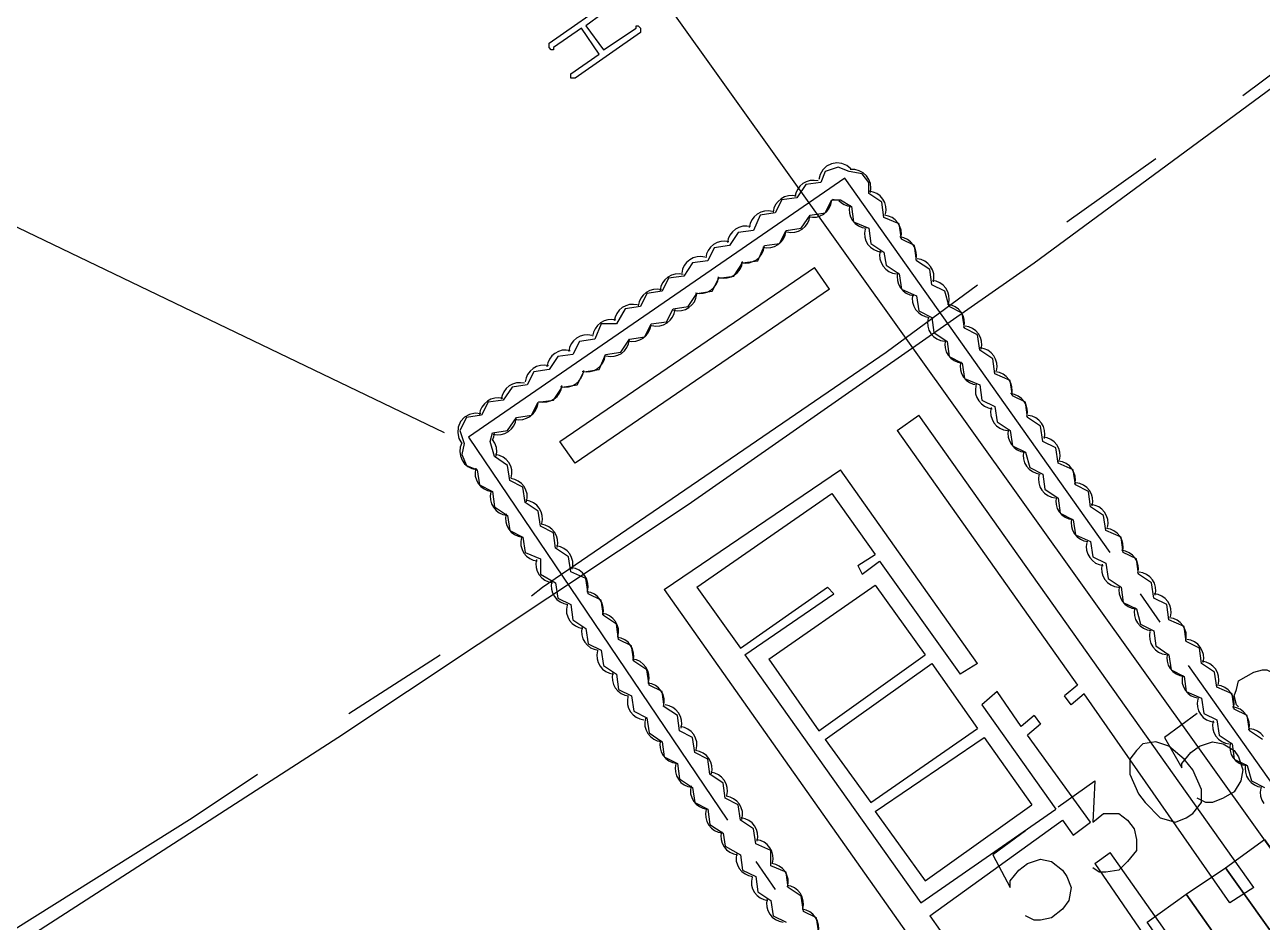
# Model space of a CAD drawing. Header units: millimetres. Extents: x 1 to 1188, y 1 to 840.
# Drawn here: x 1016.45 to 1052.58, y 605.86 to 632.05 of the extents above; entities that cross this region are included whole.
import ezdxf

# ---------------------------------------------------------------- set-up
doc = ezdxf.new("R2010")
doc.units = ezdxf.units.MM
doc.layers.add('GEOMETRY', color=7, linetype='Continuous')
doc.layers.add('TEXT_OUTLINE', color=7, linetype='Continuous')

msp = doc.modelspace()

# ---------------------------------------------------------------- linework, layer by layer
at = {"layer": 'GEOMETRY'}
for points in [[(939.172, 564.395), (950.411, 569.411), (961.46, 574.745), (972.446, 580.27), (983.368, 586.048), (994.1, 592.018), (1004.704, 598.177), (1015.245, 604.591), (1025.595, 611.258), (1035.819, 618.053), (1045.916, 625.102), (1055.821, 632.404), (1065.601, 639.833), (1075.253, 647.453), (1084.714, 655.327), (1094.048, 663.392), (1103.193, 671.583), (1112.146, 680.029), (1120.972, 688.602), (1129.545, 697.364)], [(1056.139, 603.384), (1016.007, 659.518)], [(1052.011, 629.991), (1061.282, 636.913), (1064.711, 639.579)], [(1052.583, 611.194), (1052.202, 611.448), (1052.139, 611.893), (1051.757, 612.083), (1051.694, 612.528), (1051.25, 612.719), (1051.185, 613.164), (1050.805, 613.417), (1050.742, 613.861), (1050.36, 614.052), (1050.297, 614.496), (1049.853, 614.688), (1049.789, 615.131), (1049.408, 615.322), (1049.344, 615.767), (1048.964, 616.02), (1048.901, 616.465), (1048.519, 616.656), (1048.456, 617.101), (1048.01, 617.291), (1047.947, 617.735), (1047.567, 617.989), (1047.503, 618.433), (1047.122, 618.623), (1047.058, 619.069), (1046.614, 619.259), (1046.551, 619.704), (1046.169, 619.894), (1046.106, 620.339), (1045.726, 620.593), (1045.661, 621.038), (1045.281, 621.228), (1045.217, 621.672), (1044.772, 621.863), (1044.709, 622.307), (1044.328, 622.56), (1044.265, 623.006), (1043.883, 623.196), (1043.82, 623.641), (1043.439, 623.831), (1043.313, 624.276), (1042.931, 624.466), (1042.868, 624.91), (1042.486, 625.165), (1042.423, 625.609), (1042.042, 625.8), (1041.979, 626.244), (1041.534, 626.434), (1041.47, 626.879), (1041.09, 627.133), (1041.09, 627.451), (1040.898, 627.705), (1040.518, 627.768), (1040.201, 627.895), (1039.819, 627.768), (1039.693, 627.451), (1039.248, 627.388), (1038.994, 627.006), (1038.55, 626.943), (1038.359, 626.561), (1037.915, 626.498), (1037.723, 626.054), (1037.28, 625.99), (1037.026, 625.609), (1036.581, 625.545), (1036.391, 625.165), (1035.946, 625.102), (1035.692, 624.72), (1035.247, 624.656), (1035.057, 624.276), (1034.613, 624.213), (1034.422, 623.831), (1033.978, 623.768), (1033.723, 623.323), (1033.279, 623.323), (1033.089, 622.879), (1032.644, 622.815), (1032.454, 622.434), (1032.009, 622.37), (1031.755, 621.99), (1031.31, 621.927), (1031.12, 621.545), (1030.676, 621.481), (1030.421, 621.101), (1029.977, 621.038), (1029.786, 620.656), (1029.342, 620.593), (1029.152, 620.211), (1029.279, 619.831), (1029.215, 619.514), (1029.342, 619.195), (1029.659, 619.069), (1029.723, 618.623), (1030.104, 618.433), (1030.168, 617.989), (1030.548, 617.735), (1030.613, 617.291), (1030.993, 617.101), (1031.056, 616.656), (1031.502, 616.465), (1031.502, 616.02), (1031.945, 615.767), (1032.009, 615.322), (1032.39, 615.131), (1032.454, 614.688), (1032.834, 614.433), (1032.898, 613.989), (1033.279, 613.798), (1033.343, 613.354), (1033.723, 613.1), (1033.788, 612.655), (1034.168, 612.465), (1034.231, 612.02), (1034.613, 611.83), (1034.677, 611.385), (1035.057, 611.131), (1035.12, 610.686), (1035.502, 610.496), (1035.565, 610.052), (1035.946, 609.797), (1036.009, 609.353), (1036.391, 609.163), (1036.454, 608.718), (1036.835, 608.464), (1036.898, 608.083), (1037.343, 607.829), (1037.406, 607.384), (1037.788, 607.194), (1037.852, 606.75), (1038.232, 606.495), (1038.295, 606.052), (1038.677, 605.86)], [(1046.868, 626.307), (1049.471, 628.148)], [(1028.707, 620.148), (1012.705, 627.831), (1006.8, 627.831)], [(1048.139, 616.656), (1040.391, 627.578), (1029.406, 620.021), (1036.963, 608.845)], [(1039.629, 605.543), (1039.566, 605.988), (1039.184, 606.178), (1039.121, 606.622), (1038.74, 606.877), (1038.677, 607.321), (1038.232, 607.511), (1038.232, 607.956), (1037.788, 608.146), (1037.723, 608.591), (1037.343, 608.845), (1037.28, 609.29), (1036.898, 609.48), (1036.835, 609.925), (1036.454, 610.179), (1036.391, 610.623), (1036.009, 610.814), (1035.946, 611.258), (1035.565, 611.448), (1035.502, 611.893), (1035.12, 612.147), (1035.057, 612.592), (1034.677, 612.782), (1034.613, 613.227), (1034.231, 613.481), (1034.168, 613.926), (1033.788, 614.116), (1033.723, 614.56), (1033.343, 614.814), (1033.279, 615.258), (1032.898, 615.448), (1032.834, 615.894), (1032.39, 616.084), (1032.327, 616.529), (1031.945, 616.782), (1031.882, 617.227), (1031.502, 617.418), (1031.438, 617.863), (1031.056, 618.116), (1030.993, 618.56), (1030.613, 618.752), (1030.548, 619.195), (1030.168, 619.45), (1030.041, 619.894), (1030.104, 620.148), (1030.548, 620.211), (1030.803, 620.593), (1031.247, 620.656), (1031.438, 621.038), (1031.882, 621.101), (1032.135, 621.481), (1032.581, 621.545), (1032.771, 621.927), (1033.216, 621.99), (1033.406, 622.434), (1033.851, 622.497), (1034.105, 622.879), (1034.548, 622.942), (1034.74, 623.323), (1035.184, 623.386), (1035.375, 623.768), (1035.819, 623.831), (1036.073, 624.213), (1036.518, 624.276), (1036.708, 624.656), (1037.153, 624.72), (1037.406, 625.102), (1037.852, 625.165), (1038.042, 625.609), (1038.485, 625.672), (1038.677, 626.054), (1039.121, 626.117), (1039.376, 626.498), (1039.819, 626.561), (1040.01, 626.943), (1040.264, 626.943), (1040.581, 626.752), (1040.645, 626.307), (1041.09, 626.117), (1041.153, 625.672), (1041.534, 625.419), (1041.597, 625.038), (1041.979, 624.783), (1042.042, 624.339), (1042.486, 624.148), (1042.551, 623.704), (1042.931, 623.514), (1042.994, 623.069), (1043.376, 622.815), (1043.439, 622.37), (1043.82, 622.18), (1043.883, 621.735), (1044.328, 621.545), (1044.392, 621.101), (1044.772, 620.91), (1044.835, 620.466), (1045.217, 620.211), (1045.281, 619.767), (1045.661, 619.577), (1045.789, 619.132), (1046.169, 618.942), (1046.233, 618.497), (1046.614, 618.243), (1046.678, 617.798), (1047.058, 617.608), (1047.122, 617.164), (1047.567, 616.973), (1047.63, 616.529), (1048.01, 616.339), (1048.075, 615.894), (1048.456, 615.64), (1048.519, 615.195), (1048.901, 615.005), (1049.027, 614.56), (1049.408, 614.369), (1049.471, 613.926), (1049.853, 613.671), (1049.916, 613.227), (1050.297, 613.035), (1050.36, 612.592), (1050.805, 612.402), (1050.869, 611.956), (1051.25, 611.766), (1051.314, 611.321), (1051.694, 611.068), (1051.757, 610.623), (1052.139, 610.432), (1052.266, 609.989), (1052.646, 609.797)], [(1039.946, 624.339), (1032.517, 619.259), (1032.072, 619.894), (1039.502, 624.973)], [(1039.946, 624.339), (1039.502, 624.973)], [(1031.247, 615.385), (1031.565, 615.64), (1041.597, 622.497), (1044.265, 624.466)], [(1041.915, 620.211), (1042.551, 620.656)], [(1052.329, 606.877), (1042.551, 620.656)], [(1041.915, 620.211), (1047.185, 612.782)], [(1035.12, 615.577), (1040.264, 619.069)], [(1044.265, 613.417), (1040.264, 619.069)], [(1036.073, 615.64), (1040.01, 618.37)], [(1040.01, 618.37), (1041.28, 616.592)], [(1040.772, 616.275), (1041.28, 616.592)], [(1040.898, 616.02), (1041.407, 616.402)], [(1041.407, 616.402), (1043.756, 613.1)], [(1040.772, 616.275), (1040.898, 616.02)], [(1036.073, 615.64), (1037.343, 613.861)], [(1037.343, 613.861), (1039.883, 615.64)], [(1038.169, 613.544), (1041.28, 615.703)], [(1039.883, 615.64), (1040.073, 615.448)], [(1041.28, 615.703), (1042.741, 613.671)], [(1035.12, 615.577), (1044.9, 601.733)], [(1037.47, 613.671), (1040.073, 615.448)], [(1049.598, 614.623), (1049.027, 615.448)], [(1025.914, 611.956), (1028.58, 613.671)], [(1037.47, 613.671), (1042.614, 606.432)], [(1038.169, 613.544), (1039.629, 611.448)], [(1039.629, 611.448), (1042.741, 613.671)], [(1039.819, 611.194), (1042.931, 613.417)], [(1042.931, 613.417), (1044.265, 611.513)], [(1044.265, 613.417), (1043.756, 613.1)], [(1058.171, 602.431), (1050.423, 613.354)], [(1051.884, 612.147), (1051.821, 612.21), (1051.757, 612.465), (1051.821, 612.655), (1051.884, 612.909), (1052.329, 613.164), (1052.583, 613.227), (1052.71, 613.227), (1052.964, 613.1), (1053.091, 612.909), (1053.155, 612.592), (1053.155, 612.21), (1052.901, 610.496), (1054.234, 611.513)], [(1047.185, 612.782), (1046.805, 612.465)], [(1044.835, 612.592), (1044.392, 612.21)], [(1045.534, 611.576), (1044.835, 612.592)], [(1046.995, 612.21), (1046.805, 612.465)], [(1047.377, 612.528), (1046.995, 612.21)], [(1051.631, 606.432), (1047.377, 612.528)], [(1044.392, 612.21), (1046.551, 609.163)], [(1045.916, 611.893), (1045.534, 611.576)], [(1045.916, 611.893), (1046.106, 611.639), (1045.726, 611.321)], [(1050.678, 611.956), (1049.726, 611.258), (1050.233, 610.369), (1050.233, 610.496), (1050.488, 610.814), (1050.742, 611.004), (1051.122, 611.131), (1051.44, 611.068), (1051.757, 610.877), (1051.884, 610.686), (1052.011, 610.306), (1051.948, 609.989), (1051.757, 609.67), (1051.44, 609.48), (1051.122, 609.353), (1050.932, 609.353), (1050.678, 609.48)], [(1041.153, 609.353), (1044.265, 611.513)], [(1041.28, 609.098), (1044.455, 611.258)], [(1044.455, 611.258), (1045.852, 609.29)], [(1047.567, 608.781), (1045.726, 611.321)], [(1039.819, 611.194), (1041.153, 609.353)], [(1009.847, 601.733), (1010.991, 602.431), (1021.341, 608.908), (1023.246, 610.179)], [(1046.614, 609.227), (1047.694, 609.989), (1047.63, 608.781), (1047.947, 609.035), (1048.392, 609.035), (1048.646, 608.845), (1048.836, 608.591), (1048.901, 608.273), (1048.901, 607.956), (1048.646, 607.639), (1048.392, 607.384), (1048.01, 607.321), (1047.82, 607.321), (1047.63, 607.448)], [(1041.28, 609.098), (1042.741, 607.067)], [(1042.614, 606.432), (1046.551, 609.163)], [(1042.741, 607.067), (1045.852, 609.29)], [(1042.868, 606.052), (1046.741, 608.845)], [(1046.741, 608.845), (1047.058, 608.401)], [(1047.058, 608.401), (1047.567, 608.781)], [(1045.661, 608.528), (1044.709, 607.829), (1045.217, 606.877), (1045.217, 607.067), (1045.471, 607.384), (1045.726, 607.576), (1046.106, 607.702), (1046.423, 607.639), (1046.741, 607.384), (1046.868, 607.194), (1046.995, 606.877), (1046.931, 606.495), (1046.741, 606.242), (1046.423, 605.988), (1046.106, 605.923), (1045.916, 605.923), (1045.661, 606.052)], [(1047.694, 607.576), (1048.139, 607.893)], [(1049.98, 605.289), (1048.139, 607.893)], [(1037.788, 607.639), (1038.359, 606.814)], [(1047.694, 607.576), (1049.218, 605.353)], [(1052.329, 606.877), (1051.631, 606.432)], [(1042.868, 606.052), (1045.281, 602.622)]]:
    msp.add_lwpolyline(points, dxfattribs=at)
for points in [[(1032.707, 631.959), (1031.882, 631.388), (1031.882, 631.323), (1031.819, 631.323), (1031.755, 631.388), (1031.755, 631.515), (1033.66, 632.848), (1033.788, 632.848), (1033.788, 632.721), (1032.834, 632.022), (1033.343, 631.323), (1034.295, 631.959), (1034.295, 632.022), (1034.358, 632.022), (1034.422, 631.959), (1034.422, 631.832), (1032.517, 630.498), (1032.39, 630.498), (1032.39, 630.626), (1033.216, 631.197)], [(1048.901, 610.877), (1048.709, 610.623), (1048.709, 610.179), (1048.964, 609.607), (1049.154, 609.353), (1049.598, 608.908), (1050.043, 608.781), (1050.36, 608.908), (1050.552, 609.035), (1050.805, 609.353), (1050.805, 609.734), (1050.552, 610.306), (1050.297, 610.623), (1049.853, 611.004), (1049.471, 611.131), (1049.091, 611.068)], [(1051.504, 607.448), (1052.646, 608.273), (1056.139, 603.384), (1054.996, 602.558)], [(1050.36, 606.685), (1051.504, 607.448), (1054.996, 602.558), (1053.853, 601.733)], [(1049.218, 605.86), (1050.36, 606.685), (1053.853, 601.733), (1052.71, 600.907)]]:
    msp.add_lwpolyline(points, close=True, dxfattribs=at)
at = {"layer": 'TEXT_OUTLINE'}
for points in [[(1039.999, 627.994), (1039.859, 627.925), (1039.748, 627.82), (1039.67, 627.688), (1039.632, 627.537)], [(1040.568, 627.847), (1040.447, 627.945), (1040.305, 628.005), (1040.153, 628.022), (1039.999, 627.994)], [(1039.61, 627.495), (1039.494, 627.513), (1039.378, 627.506), (1039.267, 627.474), (1039.163, 627.418)], [(1041.02, 627.647), (1040.922, 627.734), (1040.808, 627.795), (1040.682, 627.827), (1040.551, 627.827)], [(1041.137, 627.159), (1041.154, 627.289), (1041.139, 627.417), (1041.094, 627.538), (1041.02, 627.647)], [(1039.163, 627.418), (1039.075, 627.342), (1039.006, 627.249), (1038.958, 627.143), (1038.933, 627.028)], [(1041.498, 626.969), (1041.42, 627.057), (1041.327, 627.125), (1041.221, 627.172), (1041.105, 627.195)], [(1038.528, 626.974), (1038.44, 626.898), (1038.371, 626.805), (1038.323, 626.699), (1038.298, 626.584)], [(1038.975, 627.051), (1038.859, 627.069), (1038.744, 627.062), (1038.632, 627.03), (1038.528, 626.974)], [(1039.777, 626.531), (1039.866, 626.607), (1039.935, 626.7), (1039.983, 626.805), (1040.007, 626.921)], [(1040.029, 626.961), (1040.079, 626.95), (1040.13, 626.944), (1040.181, 626.943), (1040.231, 626.947)], [(1040.215, 626.927), (1040.289, 626.86), (1040.374, 626.808), (1040.467, 626.772), (1040.566, 626.754)], [(1040.535, 626.79), (1040.518, 626.674), (1040.527, 626.558), (1040.561, 626.447), (1040.617, 626.345)], [(1041.581, 626.524), (1041.597, 626.64), (1041.589, 626.755), (1041.555, 626.866), (1041.498, 626.969)], [(1037.831, 626.529), (1037.742, 626.453), (1037.672, 626.36), (1037.624, 626.254), (1037.599, 626.139)], [(1038.277, 626.606), (1038.161, 626.625), (1038.045, 626.617), (1037.934, 626.585), (1037.831, 626.529)], [(1039.141, 626.085), (1039.23, 626.162), (1039.3, 626.255), (1039.348, 626.361), (1039.373, 626.475)], [(1039.33, 626.453), (1039.446, 626.435), (1039.562, 626.442), (1039.673, 626.474), (1039.777, 626.531)], [(1041.943, 626.27), (1041.865, 626.358), (1041.771, 626.427), (1041.665, 626.473), (1041.55, 626.496)], [(1037.196, 626.085), (1037.107, 626.009), (1037.037, 625.916), (1036.989, 625.81), (1036.965, 625.695)], [(1037.642, 626.163), (1037.526, 626.18), (1037.41, 626.173), (1037.299, 626.141), (1037.196, 626.085)], [(1038.695, 626.008), (1038.811, 625.99), (1038.927, 625.998), (1039.038, 626.03), (1039.141, 626.085)], [(1040.617, 626.345), (1040.695, 626.257), (1040.789, 626.189), (1040.895, 626.142), (1041.01, 626.119)], [(1040.98, 626.092), (1040.963, 625.976), (1040.971, 625.86), (1041.005, 625.749), (1041.062, 625.646)], [(1042.026, 625.825), (1042.042, 625.941), (1042.033, 626.056), (1042, 626.167), (1041.943, 626.27)], [(1037.007, 625.718), (1036.891, 625.736), (1036.775, 625.728), (1036.664, 625.696), (1036.56, 625.64)], [(1038.443, 625.64), (1038.532, 625.718), (1038.601, 625.811), (1038.649, 625.916), (1038.674, 626.03)], [(1042.387, 625.635), (1042.309, 625.723), (1042.216, 625.791), (1042.109, 625.838), (1041.994, 625.861)], [(1036.56, 625.64), (1036.471, 625.564), (1036.402, 625.471), (1036.354, 625.365), (1036.33, 625.25)], [(1037.809, 625.197), (1037.897, 625.273), (1037.966, 625.366), (1038.014, 625.472), (1038.039, 625.587)], [(1037.996, 625.565), (1038.112, 625.546), (1038.228, 625.553), (1038.34, 625.585), (1038.443, 625.64)], [(1041.062, 625.646), (1041.14, 625.559), (1041.233, 625.491), (1041.34, 625.444), (1041.455, 625.421)], [(1041.423, 625.457), (1041.407, 625.34), (1041.416, 625.225), (1041.449, 625.113), (1041.506, 625.011)], [(1042.469, 625.19), (1042.486, 625.306), (1042.478, 625.422), (1042.444, 625.533), (1042.387, 625.635)], [(1035.862, 625.197), (1035.773, 625.119), (1035.704, 625.026), (1035.656, 624.921), (1035.632, 624.807)], [(1036.308, 625.272), (1036.192, 625.291), (1036.077, 625.284), (1035.965, 625.252), (1035.862, 625.197)], [(1037.174, 624.752), (1037.262, 624.829), (1037.332, 624.922), (1037.38, 625.027), (1037.404, 625.142)], [(1037.362, 625.119), (1037.478, 625.101), (1037.594, 625.109), (1037.705, 625.141), (1037.809, 625.197)], [(1041.506, 625.011), (1041.584, 624.923), (1041.678, 624.855), (1041.784, 624.809), (1041.899, 624.786)], [(1042.895, 625.001), (1042.818, 625.088), (1042.724, 625.156), (1042.617, 625.203), (1042.502, 625.226)], [(1042.978, 624.554), (1042.994, 624.671), (1042.985, 624.787), (1042.952, 624.898), (1042.895, 625.001)], [(1035.226, 624.688), (1035.138, 624.612), (1035.069, 624.518), (1035.021, 624.413), (1034.996, 624.298)], [(1035.673, 624.765), (1035.557, 624.783), (1035.441, 624.776), (1035.33, 624.744), (1035.226, 624.688)], [(1036.475, 624.308), (1036.563, 624.384), (1036.633, 624.477), (1036.681, 624.583), (1036.705, 624.698)], [(1036.727, 624.674), (1036.843, 624.657), (1036.959, 624.664), (1037.07, 624.696), (1037.174, 624.752)], [(1041.932, 624.822), (1041.916, 624.706), (1041.924, 624.59), (1041.957, 624.479), (1042.015, 624.377)], [(1035.039, 624.32), (1034.923, 624.338), (1034.807, 624.331), (1034.695, 624.299), (1034.592, 624.243)], [(1036.028, 624.231), (1036.144, 624.213), (1036.26, 624.22), (1036.371, 624.252), (1036.475, 624.308)], [(1042.015, 624.377), (1042.092, 624.289), (1042.186, 624.22), (1042.292, 624.174), (1042.407, 624.151)], [(1043.34, 624.366), (1043.262, 624.453), (1043.168, 624.521), (1043.062, 624.567), (1042.948, 624.59)], [(1043.423, 623.919), (1043.439, 624.036), (1043.43, 624.152), (1043.397, 624.263), (1043.34, 624.366)], [(1034.592, 624.243), (1034.503, 624.167), (1034.434, 624.074), (1034.386, 623.968), (1034.361, 623.853)], [(1035.84, 623.799), (1035.929, 623.876), (1035.998, 623.969), (1036.046, 624.075), (1036.07, 624.189)], [(1042.376, 624.187), (1042.36, 624.071), (1042.368, 623.955), (1042.402, 623.844), (1042.458, 623.741)], [(1033.894, 623.799), (1033.805, 623.723), (1033.735, 623.63), (1033.687, 623.524), (1033.662, 623.409)], [(1034.34, 623.876), (1034.224, 623.894), (1034.108, 623.887), (1033.997, 623.855), (1033.894, 623.799)], [(1035.204, 623.356), (1035.293, 623.432), (1035.363, 623.525), (1035.411, 623.63), (1035.436, 623.746)], [(1035.393, 623.722), (1035.509, 623.704), (1035.625, 623.712), (1035.737, 623.744), (1035.84, 623.799)], [(1042.458, 623.741), (1042.537, 623.653), (1042.63, 623.585), (1042.736, 623.538), (1042.851, 623.515)], [(1043.784, 623.667), (1043.707, 623.755), (1043.613, 623.823), (1043.507, 623.87), (1043.391, 623.893)], [(1043.867, 623.222), (1043.883, 623.338), (1043.874, 623.453), (1043.841, 623.564), (1043.784, 623.667)], [(1033.259, 623.354), (1033.169, 623.278), (1033.1, 623.185), (1033.052, 623.079), (1033.028, 622.964)], [(1033.705, 623.431), (1033.589, 623.45), (1033.473, 623.442), (1033.361, 623.41), (1033.259, 623.354)], [(1034.506, 622.91), (1034.595, 622.987), (1034.664, 623.08), (1034.712, 623.186), (1034.737, 623.3)], [(1034.758, 623.278), (1034.874, 623.26), (1034.99, 623.267), (1035.101, 623.299), (1035.204, 623.356)], [(1042.821, 623.488), (1042.805, 623.372), (1042.814, 623.257), (1042.847, 623.145), (1042.903, 623.043)], [(1044.293, 623.032), (1044.214, 623.12), (1044.12, 623.188), (1044.014, 623.235), (1043.9, 623.258)], [(1032.56, 622.91), (1032.471, 622.834), (1032.401, 622.741), (1032.354, 622.635), (1032.33, 622.52)], [(1033.006, 622.988), (1032.89, 623.005), (1032.775, 622.998), (1032.663, 622.966), (1032.56, 622.91)], [(1033.872, 622.465), (1033.96, 622.543), (1034.029, 622.636), (1034.077, 622.741), (1034.102, 622.855)], [(1034.059, 622.833), (1034.175, 622.815), (1034.291, 622.823), (1034.403, 622.855), (1034.506, 622.91)], [(1042.903, 623.043), (1042.981, 622.955), (1043.075, 622.886), (1043.181, 622.84), (1043.296, 622.817)], [(1043.329, 622.853), (1043.312, 622.737), (1043.321, 622.621), (1043.354, 622.51), (1043.412, 622.407)], [(1044.375, 622.587), (1044.391, 622.702), (1044.382, 622.818), (1044.349, 622.929), (1044.293, 623.032)], [(1031.925, 622.465), (1031.836, 622.389), (1031.767, 622.296), (1031.719, 622.19), (1031.694, 622.075)], [(1032.371, 622.543), (1032.255, 622.561), (1032.14, 622.553), (1032.028, 622.521), (1031.925, 622.465)], [(1033.425, 622.39), (1033.541, 622.371), (1033.657, 622.378), (1033.768, 622.41), (1033.872, 622.465)], [(1044.736, 622.396), (1044.659, 622.484), (1044.565, 622.553), (1044.459, 622.6), (1044.343, 622.622)], [(1031.736, 622.097), (1031.62, 622.116), (1031.504, 622.109), (1031.393, 622.077), (1031.289, 622.022)], [(1033.173, 622.022), (1033.261, 622.098), (1033.331, 622.191), (1033.379, 622.297), (1033.403, 622.412)], [(1043.412, 622.407), (1043.489, 622.32), (1043.583, 622.252), (1043.689, 622.205), (1043.805, 622.181)], [(1043.773, 622.219), (1043.757, 622.102), (1043.766, 621.986), (1043.799, 621.875), (1043.856, 621.772)], [(1044.819, 621.951), (1044.836, 622.067), (1044.827, 622.183), (1044.794, 622.294), (1044.736, 622.396)], [(1031.289, 622.022), (1031.201, 621.944), (1031.132, 621.851), (1031.084, 621.746), (1031.059, 621.632)], [(1032.538, 621.577), (1032.627, 621.654), (1032.696, 621.747), (1032.744, 621.852), (1032.768, 621.967)], [(1032.727, 621.944), (1032.843, 621.926), (1032.958, 621.934), (1033.07, 621.966), (1033.173, 622.022)], [(1043.856, 621.772), (1043.934, 621.685), (1044.028, 621.617), (1044.134, 621.57), (1044.248, 621.548)], [(1045.181, 621.698), (1045.104, 621.786), (1045.01, 621.854), (1044.903, 621.901), (1044.789, 621.924)], [(1030.591, 621.513), (1030.502, 621.437), (1030.433, 621.343), (1030.385, 621.238), (1030.361, 621.123)], [(1031.037, 621.59), (1030.922, 621.608), (1030.806, 621.601), (1030.694, 621.569), (1030.591, 621.513)], [(1031.903, 621.133), (1031.992, 621.209), (1032.061, 621.302), (1032.109, 621.408), (1032.133, 621.523)], [(1032.091, 621.499), (1032.207, 621.482), (1032.323, 621.489), (1032.434, 621.521), (1032.538, 621.577)], [(1044.218, 621.52), (1044.201, 621.403), (1044.21, 621.288), (1044.243, 621.177), (1044.301, 621.075)], [(1045.264, 621.253), (1045.28, 621.369), (1045.271, 621.485), (1045.238, 621.596), (1045.181, 621.698)], [(1029.957, 621.068), (1029.868, 620.992), (1029.798, 620.899), (1029.75, 620.793), (1029.725, 620.678)], [(1030.403, 621.145), (1030.287, 621.163), (1030.171, 621.156), (1030.06, 621.124), (1029.957, 621.068)], [(1031.204, 620.624), (1031.293, 620.701), (1031.363, 620.794), (1031.411, 620.9), (1031.435, 621.014)], [(1031.456, 621.056), (1031.572, 621.038), (1031.688, 621.045), (1031.8, 621.077), (1031.903, 621.133)], [(1044.301, 621.075), (1044.378, 620.987), (1044.472, 620.919), (1044.578, 620.872), (1044.694, 620.849)], [(1045.625, 621.064), (1045.548, 621.151), (1045.454, 621.219), (1045.348, 621.266), (1045.232, 621.289)], [(1045.708, 620.617), (1045.725, 620.734), (1045.716, 620.85), (1045.683, 620.961), (1045.625, 621.064)], [(1029.768, 620.701), (1029.597, 620.719), (1029.433, 620.684), (1029.288, 620.6), (1029.174, 620.471)], [(1044.662, 620.885), (1044.646, 620.769), (1044.655, 620.653), (1044.688, 620.542), (1044.744, 620.44)], [(1046.134, 620.429), (1046.056, 620.516), (1045.962, 620.585), (1045.856, 620.631), (1045.741, 620.655)], [(1029.174, 620.471), (1029.105, 620.315), (1029.089, 620.148), (1029.125, 619.984), (1029.211, 619.836)], [(1030.569, 620.181), (1030.658, 620.257), (1030.727, 620.35), (1030.775, 620.455), (1030.8, 620.571)], [(1030.757, 620.547), (1030.873, 620.529), (1030.989, 620.537), (1031.101, 620.569), (1031.204, 620.624)], [(1044.744, 620.44), (1044.823, 620.352), (1044.917, 620.283), (1045.023, 620.237), (1045.137, 620.214)], [(1046.216, 619.984), (1046.233, 620.099), (1046.224, 620.215), (1046.191, 620.326), (1046.134, 620.429)], [(1030.108, 619.935), (1030.129, 619.981), (1030.145, 620.028), (1030.157, 620.076), (1030.165, 620.125)], [(1030.212, 619.464), (1030.231, 619.593), (1030.219, 619.72), (1030.178, 619.842), (1030.108, 619.952)], [(1030.122, 620.103), (1030.238, 620.085), (1030.354, 620.092), (1030.466, 620.124), (1030.569, 620.181)], [(1045.17, 620.249), (1045.154, 620.134), (1045.163, 620.018), (1045.196, 619.907), (1045.253, 619.804)], [(1046.579, 619.793), (1046.5, 619.881), (1046.407, 619.95), (1046.301, 619.996), (1046.186, 620.019)], [(1029.21, 619.853), (1029.165, 619.73), (1029.152, 619.601), (1029.169, 619.473), (1029.217, 619.351)], [(1045.253, 619.804), (1045.331, 619.716), (1045.425, 619.648), (1045.531, 619.601), (1045.646, 619.578)], [(1045.615, 619.614), (1045.598, 619.498), (1045.607, 619.383), (1045.64, 619.272), (1045.697, 619.169)], [(1046.661, 619.348), (1046.677, 619.464), (1046.669, 619.58), (1046.635, 619.691), (1046.579, 619.793)], [(1029.217, 619.351), (1029.292, 619.244), (1029.39, 619.16), (1029.505, 619.101), (1029.633, 619.071)], [(1030.582, 619.277), (1030.506, 619.366), (1030.413, 619.436), (1030.308, 619.485), (1030.194, 619.509)], [(1030.655, 618.83), (1030.674, 618.945), (1030.668, 619.061), (1030.637, 619.173), (1030.582, 619.277)], [(1047.022, 619.095), (1046.945, 619.183), (1046.851, 619.251), (1046.745, 619.298), (1046.63, 619.321)], [(1029.615, 619.117), (1029.597, 619.001), (1029.603, 618.885), (1029.634, 618.774), (1029.689, 618.67)], [(1045.697, 619.169), (1045.775, 619.081), (1045.869, 619.013), (1045.975, 618.967), (1046.091, 618.943)], [(1046.059, 618.917), (1046.043, 618.8), (1046.052, 618.684), (1046.085, 618.573), (1046.142, 618.47)], [(1047.105, 618.65), (1047.122, 618.765), (1047.113, 618.881), (1047.08, 618.992), (1047.022, 619.095)], [(1029.689, 618.67), (1029.766, 618.581), (1029.858, 618.511), (1029.964, 618.462), (1030.078, 618.437)], [(1031.026, 618.578), (1030.951, 618.667), (1030.858, 618.737), (1030.753, 618.786), (1030.639, 618.811)], [(1031.101, 618.131), (1031.12, 618.247), (1031.113, 618.363), (1031.082, 618.474), (1031.026, 618.578)], [(1047.531, 618.459), (1047.453, 618.547), (1047.359, 618.616), (1047.253, 618.662), (1047.138, 618.685)], [(1030.06, 618.418), (1030.041, 618.303), (1030.048, 618.187), (1030.079, 618.075), (1030.133, 617.972)], [(1031.471, 617.943), (1031.395, 618.032), (1031.302, 618.102), (1031.197, 618.151), (1031.083, 618.177)], [(1046.142, 618.47), (1046.219, 618.383), (1046.313, 618.315), (1046.42, 618.269), (1046.535, 618.246)], [(1046.568, 618.282), (1046.551, 618.165), (1046.559, 618.049), (1046.593, 617.938), (1046.65, 617.835)], [(1047.614, 618.014), (1047.63, 618.13), (1047.621, 618.246), (1047.588, 618.357), (1047.531, 618.459)], [(1030.133, 617.972), (1030.21, 617.882), (1030.302, 617.812), (1030.407, 617.764), (1030.522, 617.739)], [(1030.504, 617.784), (1030.485, 617.668), (1030.492, 617.552), (1030.523, 617.44), (1030.578, 617.336)], [(1031.546, 617.496), (1031.564, 617.612), (1031.558, 617.728), (1031.526, 617.839), (1031.471, 617.943)], [(1046.65, 617.835), (1046.728, 617.748), (1046.821, 617.68), (1046.928, 617.633), (1047.043, 617.611)], [(1047.975, 617.826), (1047.897, 617.913), (1047.804, 617.981), (1047.697, 618.027), (1047.582, 618.05)], [(1048.057, 617.379), (1048.074, 617.496), (1048.066, 617.612), (1048.032, 617.723), (1047.975, 617.826)], [(1031.916, 617.244), (1031.84, 617.334), (1031.747, 617.404), (1031.642, 617.453), (1031.528, 617.478)], [(1047.011, 617.646), (1046.995, 617.53), (1047.004, 617.415), (1047.037, 617.303), (1047.094, 617.201)], [(1030.578, 617.336), (1030.655, 617.247), (1030.747, 617.177), (1030.852, 617.128), (1030.967, 617.103)], [(1030.949, 617.086), (1030.93, 616.969), (1030.937, 616.853), (1030.968, 616.741), (1031.023, 616.638)], [(1031.989, 616.797), (1032.008, 616.913), (1032.002, 617.029), (1031.971, 617.14), (1031.916, 617.244)], [(1047.094, 617.201), (1047.172, 617.113), (1047.266, 617.045), (1047.372, 616.998), (1047.487, 616.975)], [(1048.42, 617.127), (1048.342, 617.214), (1048.248, 617.282), (1048.142, 617.329), (1048.027, 617.351)], [(1048.502, 616.68), (1048.519, 616.797), (1048.51, 616.913), (1048.476, 617.024), (1048.42, 617.127)], [(1032.36, 616.61), (1032.284, 616.699), (1032.192, 616.769), (1032.087, 616.818), (1031.971, 616.843)], [(1047.456, 616.948), (1047.44, 616.832), (1047.448, 616.716), (1047.482, 616.605), (1047.539, 616.503)], [(1048.865, 616.492), (1048.787, 616.579), (1048.693, 616.647), (1048.586, 616.694), (1048.471, 616.718)], [(1031.023, 616.638), (1031.099, 616.548), (1031.191, 616.478), (1031.296, 616.43), (1031.411, 616.405)], [(1031.394, 616.45), (1031.375, 616.334), (1031.381, 616.218), (1031.412, 616.106), (1031.467, 616.002)], [(1032.434, 616.162), (1032.453, 616.278), (1032.446, 616.394), (1032.415, 616.506), (1032.36, 616.61)], [(1047.539, 616.503), (1047.617, 616.415), (1047.71, 616.346), (1047.816, 616.3), (1047.932, 616.277)], [(1047.9, 616.312), (1047.884, 616.197), (1047.893, 616.081), (1047.926, 615.97), (1047.983, 615.867)], [(1048.946, 616.046), (1048.963, 616.162), (1048.955, 616.278), (1048.922, 616.389), (1048.865, 616.492)], [(1031.467, 616.002), (1031.544, 615.913), (1031.636, 615.844), (1031.741, 615.795), (1031.856, 615.769)], [(1032.805, 615.975), (1032.729, 616.064), (1032.636, 616.134), (1032.531, 616.183), (1032.417, 616.208)], [(1032.878, 615.527), (1032.897, 615.643), (1032.891, 615.759), (1032.86, 615.871), (1032.805, 615.975)], [(1049.372, 615.856), (1049.294, 615.944), (1049.201, 616.013), (1049.095, 616.059), (1048.979, 616.082)], [(1031.838, 615.815), (1031.819, 615.699), (1031.826, 615.583), (1031.857, 615.472), (1031.912, 615.368)], [(1047.983, 615.867), (1048.061, 615.779), (1048.155, 615.711), (1048.261, 615.664), (1048.376, 615.641)], [(1048.409, 615.677), (1048.393, 615.561), (1048.401, 615.446), (1048.435, 615.335), (1048.491, 615.232)], [(1049.455, 615.411), (1049.472, 615.527), (1049.463, 615.643), (1049.429, 615.754), (1049.372, 615.856)], [(1031.912, 615.368), (1031.988, 615.279), (1032.08, 615.209), (1032.186, 615.16), (1032.301, 615.134)], [(1033.249, 615.276), (1033.173, 615.365), (1033.081, 615.435), (1032.975, 615.484), (1032.86, 615.509)], [(1033.323, 614.83), (1033.342, 614.945), (1033.335, 615.061), (1033.304, 615.172), (1033.249, 615.276)], [(1048.491, 615.232), (1048.569, 615.144), (1048.663, 615.076), (1048.769, 615.03), (1048.884, 615.006)], [(1049.817, 615.221), (1049.739, 615.309), (1049.645, 615.377), (1049.539, 615.424), (1049.424, 615.447)], [(1032.283, 615.116), (1032.264, 615), (1032.27, 614.885), (1032.301, 614.773), (1032.356, 614.67)], [(1033.694, 614.641), (1033.618, 614.73), (1033.525, 614.8), (1033.42, 614.849), (1033.305, 614.874)], [(1048.854, 615.043), (1048.837, 614.927), (1048.846, 614.811), (1048.879, 614.699), (1048.936, 614.597)], [(1049.9, 614.776), (1049.916, 614.892), (1049.907, 615.007), (1049.874, 615.118), (1049.817, 615.221)], [(1032.356, 614.67), (1032.432, 614.58), (1032.525, 614.51), (1032.63, 614.461), (1032.745, 614.436)], [(1033.767, 614.194), (1033.786, 614.31), (1033.78, 614.426), (1033.749, 614.537), (1033.694, 614.641)], [(1048.936, 614.597), (1049.014, 614.51), (1049.108, 614.442), (1049.214, 614.395), (1049.329, 614.372)], [(1050.261, 614.522), (1050.183, 614.61), (1050.09, 614.679), (1049.983, 614.725), (1049.868, 614.748)], [(1050.343, 614.077), (1050.36, 614.193), (1050.352, 614.309), (1050.318, 614.42), (1050.261, 614.522)], [(1032.727, 614.481), (1032.708, 614.366), (1032.715, 614.25), (1032.746, 614.138), (1032.801, 614.035)], [(1034.138, 613.942), (1034.062, 614.032), (1033.97, 614.102), (1033.865, 614.151), (1033.751, 614.176)], [(1049.298, 614.345), (1049.281, 614.228), (1049.29, 614.112), (1049.324, 614.001), (1049.38, 613.898)], [(1032.801, 614.035), (1032.877, 613.945), (1032.969, 613.875), (1033.074, 613.827), (1033.19, 613.802)], [(1033.172, 613.782), (1033.153, 613.667), (1033.159, 613.551), (1033.19, 613.44), (1033.245, 613.336)], [(1034.212, 613.496), (1034.231, 613.612), (1034.225, 613.727), (1034.193, 613.839), (1034.138, 613.942)], [(1049.38, 613.898), (1049.458, 613.811), (1049.552, 613.743), (1049.658, 613.696), (1049.773, 613.673)], [(1050.769, 613.888), (1050.692, 613.976), (1050.598, 614.044), (1050.491, 614.09), (1050.377, 614.113)], [(1050.852, 613.442), (1050.868, 613.559), (1050.859, 613.675), (1050.826, 613.786), (1050.769, 613.888)], [(1034.583, 613.308), (1034.506, 613.397), (1034.414, 613.467), (1034.309, 613.516), (1034.194, 613.541)], [(1049.806, 613.709), (1049.789, 613.593), (1049.798, 613.477), (1049.831, 613.366), (1049.889, 613.264)], [(1051.214, 613.253), (1051.136, 613.34), (1051.042, 613.408), (1050.936, 613.455), (1050.82, 613.478)], [(1033.245, 613.336), (1033.321, 613.247), (1033.414, 613.177), (1033.519, 613.128), (1033.633, 613.103)], [(1033.615, 613.148), (1033.597, 613.032), (1033.604, 612.916), (1033.635, 612.804), (1033.69, 612.701)], [(1034.657, 612.86), (1034.676, 612.976), (1034.669, 613.092), (1034.638, 613.204), (1034.583, 613.308)], [(1049.889, 613.264), (1049.966, 613.176), (1050.06, 613.108), (1050.166, 613.061), (1050.281, 613.038)], [(1050.25, 613.074), (1050.234, 612.958), (1050.243, 612.843), (1050.276, 612.732), (1050.332, 612.629)], [(1051.296, 612.807), (1051.313, 612.923), (1051.304, 613.039), (1051.271, 613.15), (1051.214, 613.253)], [(1033.69, 612.701), (1033.766, 612.611), (1033.859, 612.541), (1033.964, 612.493), (1034.078, 612.468)], [(1035.028, 612.61), (1034.952, 612.699), (1034.859, 612.769), (1034.754, 612.818), (1034.639, 612.843)], [(1051.658, 612.555), (1051.58, 612.642), (1051.487, 612.71), (1051.38, 612.757), (1051.265, 612.781)], [(1034.061, 612.45), (1034.042, 612.334), (1034.048, 612.218), (1034.08, 612.106), (1034.135, 612.002)], [(1035.101, 612.162), (1035.12, 612.278), (1035.114, 612.394), (1035.083, 612.506), (1035.028, 612.61)], [(1050.332, 612.629), (1050.411, 612.541), (1050.505, 612.473), (1050.611, 612.426), (1050.725, 612.403)], [(1050.695, 612.375), (1050.679, 612.26), (1050.687, 612.144), (1050.72, 612.033), (1050.778, 611.93)], [(1051.741, 612.109), (1051.757, 612.225), (1051.749, 612.341), (1051.715, 612.452), (1051.658, 612.555)], [(1034.135, 612.002), (1034.211, 611.913), (1034.303, 611.843), (1034.408, 611.794), (1034.522, 611.769)], [(1035.535, 611.974), (1035.459, 612.064), (1035.367, 612.134), (1035.262, 612.182), (1035.146, 612.207)], [(1052.103, 611.919), (1052.025, 612.007), (1051.931, 612.076), (1051.825, 612.122), (1051.71, 612.145)], [(1034.569, 611.815), (1034.55, 611.699), (1034.556, 611.583), (1034.587, 611.472), (1034.642, 611.368)], [(1035.609, 611.526), (1035.628, 611.643), (1035.621, 611.759), (1035.59, 611.871), (1035.535, 611.974)], [(1050.778, 611.93), (1050.855, 611.842), (1050.949, 611.774), (1051.055, 611.727), (1051.17, 611.704)], [(1051.14, 611.74), (1051.123, 611.624), (1051.132, 611.509), (1051.165, 611.398), (1051.221, 611.295)], [(1052.186, 611.474), (1052.202, 611.59), (1052.193, 611.705), (1052.16, 611.817), (1052.103, 611.919)], [(1034.642, 611.368), (1034.719, 611.279), (1034.811, 611.209), (1034.916, 611.16), (1035.031, 611.134)], [(1035.98, 611.339), (1035.904, 611.428), (1035.811, 611.498), (1035.706, 611.547), (1035.592, 611.572)], [(1036.053, 610.893), (1036.072, 611.008), (1036.066, 611.124), (1036.035, 611.235), (1035.98, 611.339)], [(1051.221, 611.295), (1051.3, 611.207), (1051.394, 611.139), (1051.5, 611.092), (1051.615, 611.069)], [(1052.61, 611.284), (1052.533, 611.372), (1052.439, 611.44), (1052.333, 611.487), (1052.218, 611.51)], [(1035.013, 611.179), (1034.994, 611.063), (1035.001, 610.948), (1035.032, 610.836), (1035.087, 610.733)], [(1051.647, 611.106), (1051.631, 610.99), (1051.64, 610.874), (1051.673, 610.762), (1051.73, 610.66)], [(1035.087, 610.733), (1035.163, 610.643), (1035.255, 610.573), (1035.361, 610.525), (1035.476, 610.5)], [(1036.424, 610.64), (1036.348, 610.73), (1036.256, 610.8), (1036.15, 610.848), (1036.035, 610.873)], [(1036.498, 610.194), (1036.517, 610.31), (1036.51, 610.425), (1036.479, 610.537), (1036.424, 610.64)], [(1051.73, 610.66), (1051.807, 610.572), (1051.901, 610.505), (1052.008, 610.458), (1052.123, 610.435)], [(1035.458, 610.481), (1035.439, 610.365), (1035.445, 610.25), (1035.476, 610.138), (1035.531, 610.034)], [(1036.869, 610.005), (1036.793, 610.094), (1036.7, 610.165), (1036.595, 610.214), (1036.48, 610.239)], [(1052.092, 610.471), (1052.075, 610.355), (1052.084, 610.239), (1052.117, 610.128), (1052.175, 610.026)], [(1035.531, 610.034), (1035.607, 609.945), (1035.7, 609.875), (1035.805, 609.826), (1035.92, 609.801)], [(1035.902, 609.847), (1035.883, 609.731), (1035.89, 609.614), (1035.921, 609.503), (1035.976, 609.399)], [(1036.942, 609.559), (1036.961, 609.675), (1036.955, 609.79), (1036.924, 609.902), (1036.869, 610.005)], [(1052.175, 610.026), (1052.252, 609.938), (1052.346, 609.869), (1052.452, 609.823), (1052.568, 609.8)], [(1037.313, 609.306), (1037.237, 609.396), (1037.145, 609.467), (1037.04, 609.515), (1036.926, 609.541)], [(1052.536, 609.772), (1052.52, 609.656), (1052.529, 609.54), (1052.562, 609.429), (1052.619, 609.327)], [(1035.976, 609.399), (1036.052, 609.31), (1036.144, 609.239), (1036.249, 609.191), (1036.365, 609.166)], [(1036.347, 609.148), (1036.328, 609.032), (1036.334, 608.916), (1036.365, 608.804), (1036.42, 608.7)], [(1037.387, 608.86), (1037.406, 608.976), (1037.4, 609.092), (1037.368, 609.203), (1037.313, 609.306)], [(1037.758, 608.673), (1037.681, 608.762), (1037.589, 608.832), (1037.484, 608.881), (1037.369, 608.905)], [(1036.42, 608.7), (1036.496, 608.611), (1036.589, 608.541), (1036.694, 608.492), (1036.808, 608.467)], [(1036.79, 608.513), (1036.772, 608.397), (1036.779, 608.281), (1036.81, 608.169), (1036.865, 608.065)], [(1037.832, 608.225), (1037.851, 608.341), (1037.844, 608.457), (1037.813, 608.569), (1037.758, 608.673)], [(1036.865, 608.065), (1036.941, 607.976), (1037.034, 607.906), (1037.139, 607.858), (1037.253, 607.832)], [(1038.203, 608.037), (1038.127, 608.127), (1038.034, 608.197), (1037.929, 608.245), (1037.814, 608.27)], [(1038.276, 607.589), (1038.295, 607.706), (1038.289, 607.822), (1038.258, 607.934), (1038.203, 608.037)], [(1037.236, 607.877), (1037.217, 607.762), (1037.223, 607.646), (1037.255, 607.534), (1037.31, 607.431)], [(1037.31, 607.431), (1037.386, 607.342), (1037.478, 607.271), (1037.583, 607.222), (1037.697, 607.197)], [(1038.647, 607.339), (1038.57, 607.428), (1038.478, 607.498), (1038.372, 607.547), (1038.258, 607.572)], [(1038.721, 606.892), (1038.74, 607.007), (1038.733, 607.123), (1038.702, 607.235), (1038.647, 607.339)], [(1037.681, 607.179), (1037.662, 607.063), (1037.668, 606.947), (1037.699, 606.836), (1037.754, 606.732)], [(1039.092, 606.703), (1039.015, 606.793), (1038.923, 606.863), (1038.818, 606.911), (1038.703, 606.936)], [(1037.754, 606.732), (1037.83, 606.643), (1037.923, 606.573), (1038.028, 606.524), (1038.142, 606.498)], [(1039.165, 606.257), (1039.184, 606.373), (1039.177, 606.488), (1039.146, 606.6), (1039.092, 606.703)], [(1038.124, 606.544), (1038.106, 606.428), (1038.113, 606.313), (1038.144, 606.201), (1038.199, 606.097)], [(1039.536, 606.005), (1039.46, 606.094), (1039.368, 606.164), (1039.262, 606.213), (1039.147, 606.239)], [(1038.199, 606.097), (1038.274, 606.008), (1038.367, 605.938), (1038.472, 605.889), (1038.587, 605.864)], [(1039.61, 605.558), (1039.628, 605.674), (1039.622, 605.79), (1039.591, 605.901), (1039.536, 606.005)]]:
    msp.add_lwpolyline(points, dxfattribs=at)

doc.saveas('drawing.dxf')
